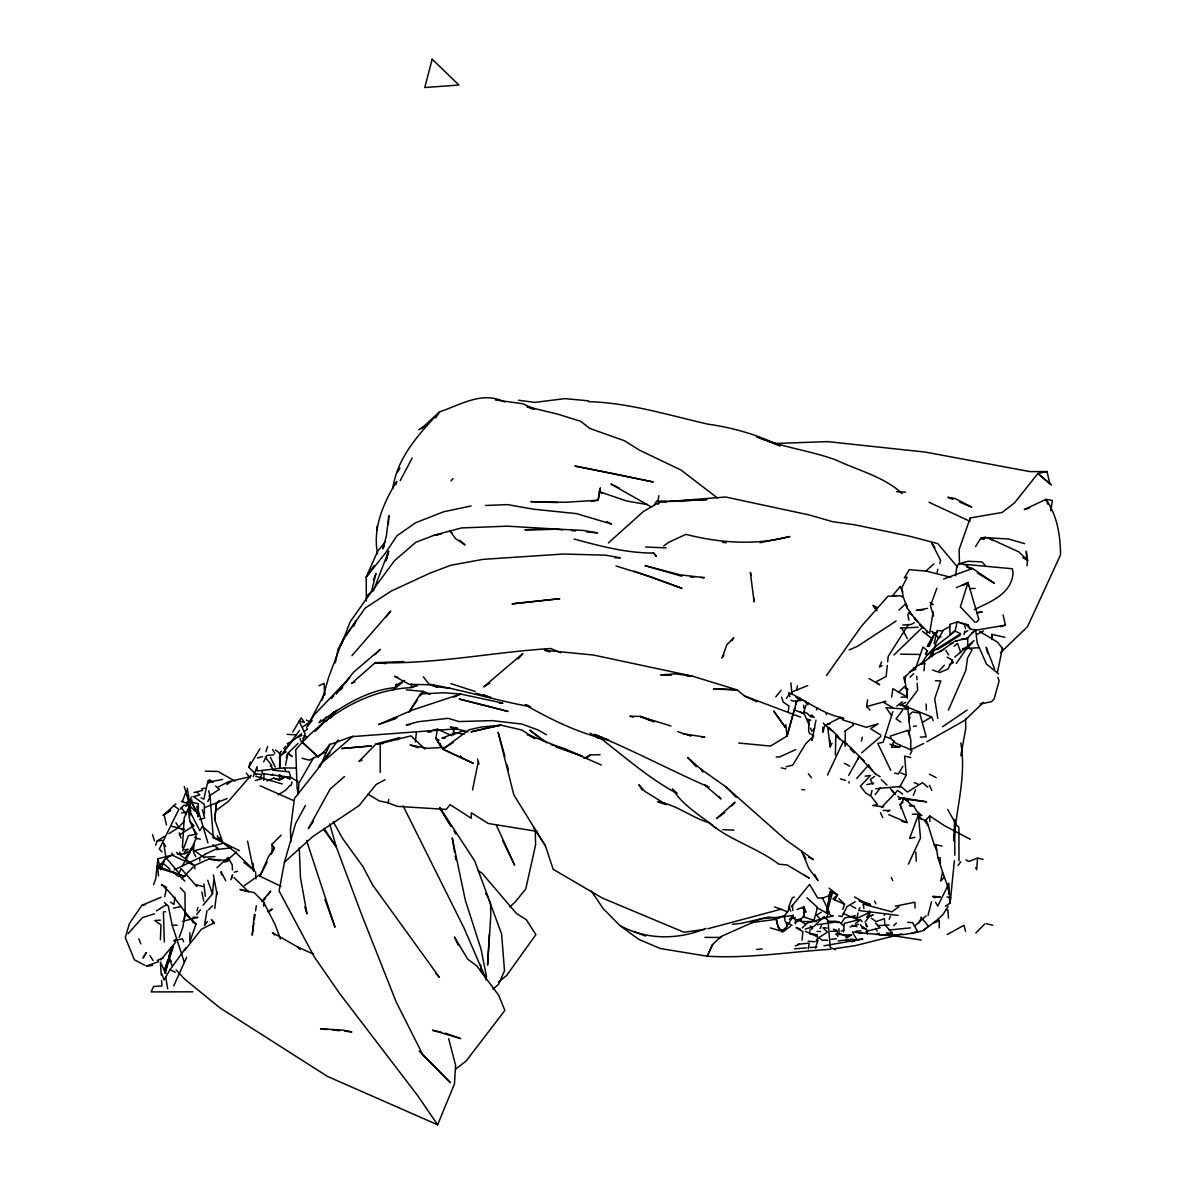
<?xml version="1.0" encoding="UTF-8"?>
<svg xmlns="http://www.w3.org/2000/svg" width="1184" height="1184" viewBox="0 0 1184 1184"><rect width="100%" height="100%" fill="white"/><g stroke="black" fill="none" stroke-linecap="round" stroke-linejoin="round"><path stroke-width="1.5" d="M380.227 772.412L380.271 743.626L411.04 735.871L424.878 749.072M776.689 922.602L778.939 928.789L775.712 918.488L784.489 915.646L788.1 911.118L789.521 905.36M809.797 933.984L809.812 931.394M884.418 915.543L884.418 914.033M189.899 932.785L189.81 941.902L195.967 924.112C183.12 912.02 175.276 895.681 161.364 884.522L165.286 886.579M279.75 778.14L279.779 774.602M279.838 767.543L279.957 753.409L275.413 749.901M826.299 913.278L830.458 891.522L832.574 892.322L826.772 913.042M797.024 909.49L803.951 906.885L804.38 915.262L801.257 918.947L797.661 921.048M199.8 860.946L199.859 857.556L205.557 854.182M453.62 734.82L453.738 728.308M845.08 746.32L845.332 732.334M198.409 803.98L198.172 816.856L196.988 806.245L207.94 842.949M880.881 935.02L892.292 934.886L892.322 933.155L884.892 924.793L884.344 918.68L875.982 921.581L871.424 918.251M939.178 927.886L939.312 920.782L938.128 919.169L943.1 914.329L948.162 906.367M395.722 484.789L396.788 481.34C383.453 502.726 372.412 528.33 377.592 553.92M946.948 897.028L950.471 897.161L949.287 897.531L950.086 903.288L950.471 897.161L948.695 890.309L948.843 883.382L946.83 883.945L942.538 871.957L937.906 857.586L935.863 844.784L934.176 844.606L927.338 822.806M279.261 778.258L279.365 774.706M279.557 767.617L279.957 753.409M160.388 939.682L160.994 924.896L154.793 920.516L160.417 920.175M263.544 905.967L263.706 902.297L254.323 892.706L239.938 889.465L248.596 891.804L234.077 877.625M809.101 720.42L808.598 731.105L809.456 733.236L813.793 735.812L805.608 743.892L792.688 765.16L786.146 766.729M388.367 524.571L388.855 515.514L386.384 535.997L382.802 548.888L384.4 545.617M263.706 780.315L264.032 774.336M879.12 935.108L879.224 933.258L876.175 934.546M182.425 847.759L184.186 817.966L192.015 800.029L190.387 800.147L187.975 804.691L185.681 806.378M489.392 933.85L487.571 965.123L490.798 915.424L490.576 903.777L474.636 860.827L439.871 807.606M298.205 794.375L298.886 783.216L313.775 757.375M179.154 937.506L182.869 927.279L185.148 912.642L184.956 892.78L180.264 887.763M861.745 752.772L880.852 736.418L880.615 734.924L870.521 728.737L878.099 723.838L866.303 727.287L843.467 720.138L843.615 717.933C823.872 714.796 807.621 701.446 790.172 693.202L788.781 693.217L789.906 696.725M320.953 719.902L318.999 722.788C342.013 706.567 366.611 690.183 395.397 687.593L395.545 685.521L404.602 680.474M954.408 860.59L950.086 903.288M983.046 859.347L977.57 858.06L976.622 869.663L975.794 867.591M924.023 670.825L924.674 663.395L923.786 661.989L933.584 654.634L943.633 649.498M203.041 905.168L212.513 893.905L213.771 879.904M843.526 931.912L844.296 923.357L860.294 919.42L862.13 921.611M366.359 601.013L366.196 577.141L377.666 551.285L385.377 541.784M802.071 940.111L802.885 931.616L796.669 928.078M876.056 774.306C863.817 762.896 854.256 748.406 840.255 739.423L837.428 735.56L835.756 736.004L835.416 755.052M887.29 665.482L886.165 676.449L875.657 682.028L879.682 684.826L869.13 678.58M887.66 661.826L888.207 656.35L908.468 624.486L907.506 625.3M247.56 841.069L253.716 871.217L252.606 863.047L253.864 869.944L234.787 851.681L222.873 842.697L214.718 819.535L216.346 804.158L219.188 800.354M214.718 819.535L216.346 804.158M254.368 914.448L252.192 935.168L253.894 923.046M415.377 741.968L416.368 732.704M1027.002 565.774L1027.579 560.372L1026.262 551.315L1026.632 558.552M808.124 702.778L807.888 704.865L804.306 700.706M184.408 919.05L185.148 912.642M907.314 698.16C907.95 690.642 903.954 683.745 905.627 676.36L913.974 668.072L923.786 661.989M788.218 712.28L788.973 706.004L783.216 702.068L781.618 697.198M214.733 908.616L216.835 891.73M955.606 575.794L956.761 566.736L958.714 563.806L968.142 561.275L981.862 561.882L985.266 565.301M869.959 710.089L866.658 706.567L867.546 699.907M843.141 913.456L856.757 919.317L857.971 912.997M891.7 696.991L892.84 688.733L907.181 696.962L901.068 697.154M173.841 854.656L157.872 858.755L155.652 879.046L153.52 884.774M254.368 919.568L255.093 914.374M255.581 910.91L256.306 905.716M194.161 844.444L193.51 848.898L192.341 846.974L196.263 838.109L195.271 833.018L189.766 820.986L188.73 813.26L189.44 805.564L190.698 810.981L181.463 812.994M451.962 735.723L437.34 729.166L435.919 738.416L441.144 747.163L440.389 743.567M174.995 897.339L173.885 904.458L170.644 902.119M790.498 926.317L783.053 931.571L770.325 927.93M804.424 911.28L803.522 916.89L814.725 920.575M657.949 501.128L658.837 495.682M485.943 979.938L486.491 976.563L481.059 949.198L465.282 900.106L452.273 837.946L454.612 852.421M208.858 783.157L209.376 780.064L213.283 782.076L207.762 781.011L209.376 780.064L211.892 782.446M1050.696 510.866L1052.428 500.492L1045.931 499.382L1024.323 509.534L1029.592 507.832M537.388 831.434L488.267 823.487L471.291 812.757L471.247 818.248L450.038 804.617L446.176 809.412L397.114 806.348L388.174 802.826L388.737 799.466M808.258 948.991L809.234 943.145L797.927 944.24M929.573 633.292L933.214 611.817M207.022 910.511L204.432 925.562L207.363 921.581M796.61 690.464L797.424 685.817M826.61 912.982L830.458 891.522L837.547 894.852L834.809 899.958L832.974 898.804L837.547 894.852L829.007 888.133M960.801 755.747L965.744 728.589L965.611 718.481M305.413 805.52L295.571 823.59L284.441 862.218L279.113 891.049L314.396 957.072L340 993.983L417.937 1095.984L437.636 1124.8L454.478 1083.893L455.603 1065.26L448.662 1038.62M164.783 896.643L166.293 888.829M815.983 720.124L812.046 740.444L812.609 738.209M858.134 759.314L858.829 755.836M963.998 634.713L964.738 631.072M285.492 765.367L287.934 753.32L298.042 743.419M942.538 871.957L940.703 881.074L944.506 876.959M335.324 662.848L338.224 648.654L344.722 637.865M472.534 789.92L478.351 761.549M1002.404 648.373L997.416 672.542M816.501 709.912L816.945 707.854M922.025 663.247C929.144 649.128 943.337 640.973 955.118 631.087L957.175 621.689L967.979 624.915L970.525 629.281L975.675 629.725L977.17 642.942L986.464 664.091L998.571 673.844M872.001 790.424L870.788 795.811L877.477 804.484L872.608 805.49L883.708 806.896M969.43 521.493L970.244 517.926L1002.093 512.48L1014.496 502.934L1037.88 473.511L1046.967 471.558L1049.912 483.842L1037.88 473.511L1051.57 485.011M189.588 816.368L190.476 812.535L188.73 813.26M934.087 643.652L937.106 630.628L941.961 630.85L950.308 626.262M861.419 741.125L862.337 737.203M395.397 687.593L396.24 684.086M910.126 754.208L911.932 751.174L910.807 749.768L910.792 739.837L908.838 732.067L910.244 729.655L908.942 721.115L909.978 716.927M937.077 572.316L937.846 569.223M411.751 684.16L410.878 687.608C366.108 689.946 324.312 715.758 295.763 749.753L297.08 787.804L298.22 794.272M165.124 973.085L171.547 947.748L173.175 946.386L165.124 973.085L164.517 970.303L167.758 959.884M197.062 910.836L197.906 907.521M927.99 915.484L931.556 901.675M291.131 785.54L292.078 781.928M823.428 723.024L824.804 725.156L822.954 732.245L822.85 727.109M385.969 561.024L388.53 551.315L373.389 590.92M386.176 560.136L388.53 551.315L386.162 560.062M814.015 920.264L817.493 907.388L806.896 897.768M256.262 774.721L248.803 767.321L250.298 761.934M794.819 707.914L787.064 736.063L770.503 746.083L738.698 743.019M795.796 704.391L796.758 700.869L787.064 736.063L785.747 724.786M392.807 488.548C397.143 457.364 418.988 433.995 439.619 411.825C460.413 404.943 482.761 390.513 504.606 402.086M939.77 563.554L940.629 560.446L931.882 543.308L934.975 547.778M322.181 700.129L328.56 677.574L342.812 639.626L365.234 608.028L391.282 591.038L430.029 573.13L450.675 565.301L482.939 559.366L563.747 554.008L605.749 555.192L620.386 557.812L615.088 557.797M340.977 645.546L350.153 621.881L366.004 599.341L394.405 560.802L415.88 542.242L434.439 535.153L461.42 527.946L507.374 526.17L558.226 529.189L525.178 529.736L558.226 529.189L549.287 529.218M932.311 655.166L936.337 641.728L942.938 631.161M168.838 956.42L171.547 947.748M231.502 878.424L232.597 874.902L230.924 879.682M265.956 751.722L267.614 746.438M805.993 705.205L803.329 713.671L800.532 712.013M892.854 711.673L883.16 742.235L877.788 743.448L890.782 770.355M956.361 587.649L968.053 582.513L960.357 606.8L974.95 622.222M286.276 757.39L287.238 754.445M815.406 948.177L818.055 940.111M842.816 909.416L844.562 904.162L838.834 898.582M885.114 736.581L891.138 738.801L895.37 742.901L900.343 745.298L899.722 747.148L889.909 744.159M155.666 845.198L157.087 841.04L164.487 836.407M915.395 668.871L922.987 646.982L927.575 650.978M970.244 517.926L959.129 549.524L959.425 562.178M893.964 740.71L891.626 747.237L899.204 747.163M164.517 970.303L173.175 946.386M906.84 688.836L907.033 694.845M936.899 588.211L930.432 605.794L933.628 616.065M889.228 919.243L890.398 916.061M182.321 801.716L186.391 790.749M182.75 850.734L188.345 835.697L196.796 834.098L193.599 829.303M253.258 776.6L257.091 766.61L257.12 770.991L283.79 767.898L296.326 768.09M926.835 651.378L925.592 654.589L927.028 651.244M928.715 646.568L934.191 634.506L929.174 646.212M913.323 795.396L915.543 789.743M789.402 905.094L792.303 897.812L794.331 897.013M791.297 906.87L809.619 884.389L817.626 897.916L822.466 898.123L828.726 895.814L830.458 891.522M373.374 579.894L375.979 573.47L371.436 591.586L366.848 595.922M329.996 744.026L319.858 767.069M353.735 626.188L355.836 621.156L345.639 636.326M788.292 924.482L793.236 915.336L782.535 916.993M859.969 907.625L858.726 910.466L898.049 915.38M948.369 710.178L965.907 670.203L967.506 658.141L972.064 649.868L967.58 647.16M281.022 886.313L259.873 876.145L268.383 856.861L274.451 848.07L272.009 844.222L281.2 835.105M815.954 941.739L817.522 938.231M173.708 985.917L186.672 957.323M881.636 661.945L879.372 667.006L882.139 665.674M780.759 917.126L761.105 918.651L721.47 936.337L712.516 944.58L707.233 956.213L660.139 948.488L638.546 939.223L619.854 925.518L603.13 908.557L591.245 890.93M908.35 864.142L920.486 838.109L918.651 817.389L926.954 821.341M820.038 928.611L821.444 925.577M827.527 775.076L843.23 741.569L845.243 741.924M177.289 854.167L184.541 853.886L190.742 850.334L192.341 846.974L185.518 858.37L189.869 851.666M712.516 944.58L707.233 956.213C748.436 958.67 789.713 951.877 830.798 949.257M191.926 796.862L187.131 803.063L194.901 811.188M892.292 934.886L903.954 934.516L916.934 932.311L917.452 931.231L912.598 922.676L907.788 922.306M825.81 918.666L828.652 912.82L831.878 916.697M182.38 865.844L190.106 852.243M207.792 801.479L210.086 796.862L208.739 790.823M263.647 761.889L266.829 755.51L273.859 754.785M800.014 698.175L799.082 700.04L795.959 697.228M928.537 632.508L915.395 619.528L907.299 608.162L903.288 597.15L901.601 588.196L907.151 577.185L904.369 577.807L909.268 569.711L926.184 571.088L950.722 577.259M190.742 850.334L191.63 848.602L204.432 857.867M259.873 876.145L267.17 862.115M271.21 854.315L274.451 848.07M918.518 923.416L921.448 917.748M400.192 480.674L412.21 457.971M312.117 720.76L307.278 726.31L324.756 693.321M837.428 735.56L829.481 728.101L827.779 727.79L830.132 746.882L832.056 743.241M827.72 940.229L822.229 940.2L816.516 936.307L817.404 934.65L811.025 933.85L805.446 931.305M326.014 717.001L321.708 724.904L315.181 731.327M143.22 958.048L146.239 952.602L142.968 957.723M899.44 787.39L906.234 775.165L904.606 756.162L910.688 757.464M848.706 775.268L859.184 756.635L864.231 760.809M330.277 717.978L333.903 711.614M723.883 654.841L722.077 657.978L726.828 644.806L733.799 637.584L731.993 640.722M927.338 646.375L931.838 638.546L922.528 631.294M927.279 646.494L934.191 634.506M185.932 947.777L170.037 969.696L164.043 979.982L161.794 973.692M397.247 472.608L399.955 468.065M259.681 778.48L261.516 775.372M902.889 766.344L898.36 773.936L894.601 773.108M292.729 732.008L301.195 717.83L304.48 722.506L299.093 721.012L305.161 733.858L301.846 743.256L299.952 738.461M248.803 767.321L259.947 748.747M307.278 726.31L314.396 714.648L349.606 677.766L345.98 681.925M866.792 917.408L872.963 914.98L866.792 917.408L870.284 911.68L868.745 917.186L865.03 922.203M653.997 505.435L656.735 500.995L667.273 501.602L660.243 501.69L643.4 511.488L608.398 542.938M928.833 658.171L931.808 653.346L933.584 654.634M841.291 923.342L844.606 918.014L855.381 915.691M975.616 546.49L980.648 538.454L985.68 537.062M409.087 711.791L420.453 693.898L423.398 691.426L429.999 694.416M435.712 417.893L439.619 411.825L421.356 428.593L425.87 425.293L418.722 429.807M810.522 716.557L811.676 714.81L814.133 717.46L810.522 716.557L807.088 713.242L803.714 711.85M920.619 817.848L918.296 814.992L921.818 815.48L916.549 810.936L913.989 806.171L911.058 804.809L904.458 798.194L900.166 804.528L901.009 808.48M161.216 897.191L141.932 905.272L129.485 923.431L125.282 937.55L134.369 959.78L144.936 965.36M279.202 757.952L299.478 730.558M956.302 663.484L965.996 649.394L972.419 642.69M374.188 565.626L366.196 577.141L385.51 552.987L396.936 535.775L415.584 522.78L443.615 511.754L471.054 505.982M313.449 821.252L308.358 828.593L330.129 789.092L344.514 776.541M409.22 711.85L417.316 700.173M420.364 695.807L423.398 691.426L406.334 689.813M790.542 919.169L793.236 915.336M331.49 716.572L333.607 713.567M331.402 717.504L336.522 710.252M826.491 675.531L861.39 626.277L887.985 596.218L900.24 595.715L903.436 597.358M786.324 698.368L789.195 694.372M958.063 865.504L960.742 861.774M329.344 744.84L325.23 750.434L318.096 756.887L302.379 742.279L318.096 756.887M902.534 710.311L896.081 718.94L900.98 722.107M904.694 707.425L917.615 690.168L917.2 683.212M263.381 900.965L265.482 898.168M267.584 895.37L270.736 891.182L261.753 901.394M338.18 740L323.04 761.12L330.025 752.624M158.952 866.629L166.189 857.852L172.08 855.129L194.428 865.534L208.813 859.096L228.926 860.576L224.679 862.174M326.059 721.604L332.734 712.857M787.419 925.607L782.062 932.045M875.168 794.597L880.393 787.804M196.722 914.61L200.466 909.771M160.787 959.869L175.72 942.198L173.989 940.703L176.579 939.104M385.007 779.723L376.083 784.533L359.107 805.579L312.887 836.496L284.441 862.218M386.132 616.923L390.661 611.092L351.914 655.67M336.241 694.194L353.661 672.112L380.227 649.424L375.047 654.693M184.63 950.456L201.295 929.366L214.245 922.721L211.344 919.583L214.289 923.742M869.663 910.777L867.65 913.338L857.26 918.177M901.601 588.196L900.092 586.568L892.544 595.774L895.844 596.336M187.131 803.063L189.958 799.629M658.052 504.34L660.243 501.69L706.863 499.604L670.869 501.424M775.786 696.843L781.144 690.346M451.06 480.911L452.984 478.573M301.58 733.784L292.374 741.051L284.663 750.33L286.01 751.929L281.259 754.948M189.085 851.651L191.63 848.602M814.755 727.938L811.824 731.327L810.448 728.145M518.074 659.014L522.81 653.553L483.694 686.853L489.791 683.198M251.112 775.268L228.334 801.464L215.636 810.759M331.476 698.575L333.888 695.792M338.728 690.242L342.354 686.084M856.757 778.465L868.464 765.116L872.652 770.858M184.334 821L178.799 827.29L175.928 822.717M956.82 641.388L955.059 641.077L966.869 638.502L975.675 629.725M279.202 753.586L281.392 751.115M283.583 748.643L285.773 746.172M731.697 805.919L734.983 802.219L716.72 818.366L724.682 812.727M128.035 933.762L142.406 917.644L154.482 913.782M290.184 785.288L285.551 790.276L278.151 794.834M944.358 665.156L938.083 671.935L932.578 670.026M970.273 839.293L944.418 825.662L929.721 815.909L924.882 821.03L928.093 825.722M910.096 677.278L913.589 673.592M881.503 807.444L897.738 790.438L902.637 794.05M181.759 878.72L193.288 866.91M976.193 622.355L978.902 619.558L968.053 582.513L963.199 585.518M340.119 690.242L342.709 687.608M893.698 925.725L896.406 922.987M975.838 932.992L984.866 923.875M208.532 909.83L212.498 905.849M898.434 692.448L904.739 686.261M303.089 738.461L305.62 735.989M271.876 775.002L272.838 774.07M893.876 655.033L922.321 627.55L919.583 624.545L921.285 625.448M786.043 928.744L783.053 931.571L778.421 927.412M802.204 927.945L807.518 922.913L833.373 915.632M217.027 867.694L228.068 857.438L232.271 865.001L232.434 869.959M939.904 651.792L953.816 641.846M1000.436 652.813L1027.534 626.662L1060.524 554.837C1060.331 535.434 1057.356 515.81 1045.931 499.382L1047.973 504.31M898.908 610.071L905.686 603.84L906.929 605.231M908.942 721.115L908.602 715.506L912.479 711.954L919.687 713.108L926.199 736.803L920.294 737.114M828.726 895.814L832.574 892.322M925.814 571.191L933.939 563.806M175.972 803.788L163.214 815.302L164.413 815.88L166.515 825.026M950.012 634.876L954.171 631.161M914.492 926.214L926.11 915.868M509.742 906.885L514.922 902.297L525.77 888.977L535.612 844.754L535.272 830.68M586.332 758.456L590.283 754.933L600.11 754.682M916.934 932.311L923.239 930.55L938.128 919.169M227.55 859.85L236.652 851.977M184.097 852.539L188.108 849.091L184.66 849.89M954.822 657.061L974.047 640.529M492.973 989.158L498.449 984.481L504.517 970.806L501.602 933.91L488.755 899.352M923.239 930.55L928.419 926.258L920.945 917.067M498.479 982.113L506.693 975.424L535.893 934.62L526.288 919.672L516.476 913.515L482.125 873.348L477.848 870.329M954.008 646.212L957.53 643.386L960.816 652.65M802.308 908.202L803.951 906.885L806.038 912.183L803.551 909.534M397.084 739.778L399.837 737.588L376.053 743.937L358.959 761.416L362.126 760.187M269.612 911.236L272.29 909.09L267.525 911.65M909.948 611.847L908.306 613.164L911.843 614.777M392.17 690.553L402.279 682.561M903.022 802.278L900.166 804.528L907.166 822.569L901.734 821.341M455.588 1069.167L466.304 1060.849L504.858 1010.426L498.701 995.33L476.812 965.907L467.724 959.173L454.449 937.003L458.178 945.054M896.762 706.108L902.43 701.757M259.622 874.769L244.318 885.676M874.576 776.393L870.329 779.575L872.993 784.148M855.455 923.564L859.347 920.634M439.101 740.03L435.919 738.416L442.742 749.146L468.997 729.818L480.896 727.109L500.876 725.141L521.789 730.01L534.783 738.313M899.041 906.604L891.892 911.858L863.092 904.102L863.92 908.602M168.143 856.89L164.902 859.229L160.654 869.737L157.872 858.755M663.721 545.942L669.019 542.154L685.95 534.354C719.872 543.101 755.688 545.498 789.861 536.544L760.069 542.701M971.576 633.188L974.521 631.087M945.513 906.234L950.264 902.904M303 726.754L311.496 720.849M170.466 810.315L163.214 815.302L170.511 810.64M844.34 731.446L853.338 725.304L852.702 723.498M942.582 726.724L967.076 710.074M911.058 804.809L909.578 805.801L913.989 806.171M304.273 731.386L306.952 729.61M818.795 937.743L827.409 932.089L822.984 927.797M896.096 621.023L857.616 646.257L849.135 649.957M940.969 636.622L938.601 638.176L935.464 633.706M208.932 796.107L219.351 789.314M226.795 784.459L231.265 781.544M887.63 811.662L889.968 810.122M179.361 835.06L193.747 825.736L189.766 820.986M442.742 749.146L473.215 763.266L442.742 749.146L453.487 742.324M168.927 833.625L177.792 828.06M927.042 654.9L960.698 633.751L955.118 631.087M156.48 910.881L166.396 904.754M821.208 912.257L816.56 915.128L820.127 919.08M960.135 635.334L936.766 649.661L950.278 641.639M964.797 632.478L967.92 630.569M781.544 930.742L784.578 928.937M795.189 922.573L798.223 920.767M922.454 722.344L931.556 716.912L933.229 720.523M809.812 930.091L812.55 928.463L810.33 925.992M266.918 780.981L273.578 778.199L279.217 780.034L285.033 776.763L287.816 777.548M855.233 901.72L847.093 906.53L841.972 916.549L838.657 915.928M914.3 622.636L911.103 624.501L902.844 625.019M352.95 736.122L319.798 764.686L318.022 768.653L294.446 798.519L290.435 829.288L290.835 841.632M926.85 741.776L964.723 720.346L983.504 702.349L980.234 704.051L991.6 701.668L994.22 698.797L999.133 680.785L997.846 677.44M158.508 875.982L157.516 866.185L161.142 864.142M947.2 934.531L964.013 925.296L965.552 931.29M977.14 634.402L983.401 630.954M900.062 705.442L905.775 702.29M851.4 748.11L850.171 748.776L854.374 752.861M583.934 758.352L590.283 754.933M963.48 623.983L957.456 621.926L949.731 624.382L949.968 633.307M908.409 801.198L902.016 797.809L899.085 799.2L902.016 797.809L926.554 801.82L902.252 798.8M218.389 786.886L228.527 781.736L250.534 776.615M840.655 717.474L825.944 724.948L830.265 723.809M455.026 733.888L464.172 730.454M292.374 741.051L287.268 743.596L288.881 745.21M949.435 664.579L953.386 662.611L951.492 659.532M923.653 743.463L910.807 749.768L900.343 745.298M324.771 752.639L309.409 760.143L302.068 758.278M280.593 779.516L282.932 778.376L280.963 775.579M417.005 684.648L410.878 687.608L417.449 685.743M174.226 869.87L199.859 857.556M453.975 697.154L460.68 694.046L502.919 703.118L499.382 703.281M205.424 854.019L217.915 848.218L212.794 844.784M795.781 749.576L779.486 757.02L776.171 756.931M318.984 685.699L324.061 683.39L324.801 695.215M152.114 964.457L152.336 965.478L146.461 966.144L158.478 961.645L157.294 960.402L163.081 958.078M974.225 609.627C990.638 601.679 1011.713 593.924 1013.09 572.716L1012.261 568.734L958.714 563.806M905.627 676.36L903.732 677.174L904.931 682.369M354.83 682.043L351.53 683.449L375.239 662.67L403.833 661.59M910.037 671.787L915.72 669.374L913.974 668.072M939.371 672.675L947.984 669.019L952.528 660.198L947.111 657.105M836.644 934.931L839.648 933.673L846.146 936.115L851.444 935.138L846.249 938.142L846.146 936.115M297.14 737.38L301.95 735.397M204.758 807.562L227.18 798.49M950.056 644.126L953.431 642.764M791.933 691.944L807.695 685.595M851.784 941.857L856.994 939.77L852.391 932L895.874 936.13L921.211 940.007M977.57 858.06L968.749 861.523L965.981 859.88M933.85 922.898L939.312 920.782M911.414 933.554L917.452 931.231M795.278 945.912L799.481 944.344M330.055 744.529L351.337 736.67L457.068 728.782M943.648 578.991L972.538 568.468L994.264 583.209L977.318 573.026M841.158 931.053L844 930.047M395.367 718.806L378.466 724.549L412.802 709.926L460.68 694.046L444.207 692.758L420.453 693.898M194.028 792.57L202.671 790.35L201.783 788.648L204.921 788.218M908.838 732.067L908.01 730.321L890.279 736.108L891.078 738.609M850.082 926.983L858.385 924.334M789.432 919.228L795.219 917.408M1000.214 626.78L1005.438 625.152L1003.1 614.955M932.592 633.351L937.432 632.404M199.489 819.565L204.654 818.07L202.301 809.56M805.194 929.04L813.645 926.643L824.123 916.549L828.03 920.442L830.221 947.348L835.43 949.805M257.431 758.012L262.478 756.606M255.418 780.508L261.975 778.687M866.658 706.567L885.824 701.298L883.471 702.26L892.78 707.677M234.24 872.194L237.525 871.291M858.829 933.466L862.381 932.518M865.918 931.556L880.112 927.738L875.553 923.046M886.194 934.798L892.322 933.155L886.328 933.007M706.123 928.374C678.358 939.978 646.479 940.126 619.854 925.518M708.017 928.7L781.203 909.179M437.34 729.166L427.513 731.756L430.976 732.023M164.768 887.748L166.589 887.275M182.484 921.389L197.876 917.378L192.992 917.215M397.202 717.356L393.872 718.214L397.424 717.371M192.962 851.015L222.044 843.644M901.764 933.984L855.677 945.557L834.35 948.724M919.657 664.535L924.674 663.395M173.989 940.703L182.499 938.838L183.638 941.813M222.636 779.383L207.6 782.417L203.84 799.185L201.191 797.912M866.806 784.622L873.629 783.231M895.296 906.189L914.966 902.223L915.025 908.113M173.471 908.128L181.108 906.544M914.936 837.384L909.608 838.42L918.651 814.133L912.376 814.237M591.349 501.468L598.112 500.181L600.318 488.134L598.112 500.181L565.271 502.297L530.846 501.631L557.827 502.578M976.889 612.883L982.217 611.876L977.022 612.735M966.869 638.502L967.654 638.354L967.787 648.418M927.56 608.369L916.298 610.382L923.55 609.819M141.932 905.272L145.484 904.635M823.946 945.794L862.781 939.075L853.634 939.978M975.246 630.317L1005.438 625.152M852.894 939.06L838.109 940.984M187.975 804.691L183.579 805.401L180.545 809.101L181.389 807.355L186.051 814.666M441.395 534.043L434.439 535.153L437.902 534.828M817.108 924.763L838.834 921.626L843.274 925.681M913.604 726.354L916.386 725.955M751.085 922.647L776.704 919.243L777.148 922.469M831.079 939.4L836.333 938.646M704.524 929.41L683.997 932.252L602.168 897.975L553.15 869.293L545.38 845.716L513.856 794.967L498.109 732.23L504.917 756.354M157.087 841.04L162.223 840.344M865.149 776.171L870.492 775.461L860.413 786.132L865.785 793.043L870.166 795.604M798.564 919.302L801.257 918.947M165.553 911.71L163.422 911.976L164.31 941.902M701.816 737.425L704.806 737.084L683.198 733.784M732.289 924.334L741.376 923.298L768.653 917.126L779.294 918.148M216.021 849.594L231.087 847.892M888.932 930.032L910.496 927.856M961.645 638.946L967.654 638.354M756.709 949.494L762.2 948.946M846.323 940.688L849.979 940.333M803.048 700.232L793.31 701.135L791.03 700.232M875.672 788.736L900.876 786.428L907.447 792.052L922.469 782.698L927.812 787.108M794.582 948.843L806.6 947.851M810.019 947.57L816.886 947.008M669.093 501.454L725.585 497.014L808.85 514.877L832.47 521.656L854.981 524.838L909.608 536.219L937.802 543.634L957.545 567.047M855.988 931.157L860.96 930.787M380.271 743.626L376.053 743.937L383.202 743.582M443.408 747.341L427.646 748.332L410.182 745.047L418.159 747.652M962.873 648.654L979.42 647.692M962.355 648.684L967.55 648.388M203.944 857.142L214.911 856.609M877.433 925.607L889.125 925.044M409.901 724.741L406.245 724.904L418.322 721.722L448.1 718.318L458.889 721.559L492.233 720.642L521.774 724.031L537.936 729.892L546.416 734.776M918.103 627.268L900.447 628.068L902.178 628.896L907.388 638.738M485.499 505.464L507.536 504.621L533.777 509.224L576.356 513.604L611.506 524.053L606.608 521.478M445.228 738.076L441.987 738.194L455.722 732.778L464.098 734.228M774.395 443.512L827.557 441.617L925.355 452.096L1030.11 471.632L1046.967 471.558M830.546 931.334L837.236 931.127L837.784 936.529M181.167 829.54L184.467 829.451L171.902 826.343M433.67 684.84L409.25 684.322L394.479 676.286L397.809 677.248M969.652 588.566L975.113 588.433M816.546 921.433L802.16 921.566L791.149 917.733M827.335 921.33L836.333 921.256L837.887 922.839M192.77 991.822L151.138 991.911L153.639 986.435L161.942 986.065L161.586 980.53M164.472 902.622L168.306 906.056L172.213 925.207L177.126 925.222M704.894 937.373L721.056 937.462M900.521 654.13L920.22 654.486M883.146 810.404L889.347 810.537M935.434 680.756L940.806 680.889L934.724 698.767L937.787 718.377M205.365 771.139L217.915 771.45L235.054 781.114M671.239 675.294L660.716 674.88L675.502 673.888L692.285 676.108L736.922 689.858L745.106 696.355L756.887 701.727M687.016 675.916L692.285 676.108L593.45 655.033L544.64 650.223L549.776 651.881M934.901 897.827L932.903 896.495L939.933 896.762M645.665 547.008L666.178 547.866M690.464 577.037L693.913 577.2M700.81 577.496L704.258 577.659L680.178 574.832L645.014 565.641L681.821 576.238M588.389 401.628C629.163 402.782 668.472 415.155 707.928 424.168C732.97 427.646 757.286 434.661 780.004 445.835L756.768 436.822C782.358 447.508 810.256 450.512 836.2 460.073C858.222 470.536 884.063 476.678 902.164 493.61M722.669 829.614L734.036 830.176M287.268 734.376L296.326 734.85M937.906 857.586L940.081 857.704L940.407 863.595M896.554 491.656L905.612 492.204M835.623 934.117L851.577 935.227M932.903 896.495L940.185 896.954M386.191 663.588L375.239 662.67C434.158 664.55 492.13 652.206 550.738 648.492L560.728 652.754M256.425 773.951L261.516 774.395M562.563 529.825L551.537 528.848L583.475 530.447L597.506 532.904L586.48 531.942M571.768 530.639L575.439 530.965M588.374 400.828L564.901 398.623L534.813 402.397L518.429 400.236M457.246 727.805L450.246 727.124L467.976 731.89M817.019 931.305L820.527 931.645M808.11 941.147L814.459 941.768M327.494 1029.503L320.538 1028.807L342.62 1030.095L351.84 1031.9L344.884 1031.22M332.719 1030.021L339.675 1030.702M272.779 770.236L289.148 771.864L290.746 777.326L297.998 781.692M801.82 789.536L804.72 789.846M530.595 706.7C496.555 700.75 463.24 689.976 429.156 684.248L423.339 676.848M722.477 542.361L726.088 542.775M824.33 927.738L827.157 928.078M450.038 688.363L435.12 686.439L429.97 684.396M290.746 777.326L262.463 773.626L262.064 770.636M495.326 399.926L522.795 403.744L534.561 409.131M208.813 859.096L220.15 860.886M963.998 564.679L967.535 565.256M647.248 504.547L626.543 500.98L598.941 491.538L602.02 493.343M210.086 796.862L213.298 837.739L218.877 838.849M157.857 867.887L185.252 876.426M781.248 767.898L785.836 768.83M935.863 844.784L941.99 846.057M195.967 838.242L200.303 839.145M574.196 539.031C600.17 546.105 626.514 553.135 653.657 553.046L656.38 556.495L653.331 552.484M388.174 802.826L379.22 800.902L367.958 794.168M528.686 705.575L525.252 704.835C551.626 720.02 578.858 733.207 608.65 740.059L594.353 734.361C633.277 750.434 670.44 770.31 709.024 787.168L704.687 784.977L720.997 798.948L718.688 796.492M991.94 639.434L991.718 634.343L1004.831 637.288M441.602 1032.3L432.574 1030.272L460.635 1038.59L445.199 1033.114M986.39 923.742L992.784 925.222M590.12 733.162L597.92 737.972L604.965 739.645M967.979 624.915L966.011 624.442L970.525 629.281M197.447 813.674L190.387 800.147L191.542 802.086L197.772 803.67M633.292 717.134L629.888 716.231L640.218 716.424L671.002 726.029M196.307 884.774L202.819 886.52M273.578 778.199L279.735 779.901M852.021 925.296L856.935 926.672M861.848 928.034L866.762 929.396L867.324 934.161M616.006 565.996L649.75 576.43L682.058 588.359L634.047 571.162M1024.589 543.648L1008.457 538.986L988.226 537.847L980.648 538.454L984.141 539.504M255.803 776.29L282.28 783.941M690.894 736.078L677.722 731.638M852.125 916.653L855.558 917.674M476.131 693.262L491.626 697.894L483.427 694.697M788.781 693.217L791.933 694.164L790.912 682.872M551.048 744.662L564.679 748.762L601.25 765.042M800.621 717.119L744.203 695.837M807.414 719.191L810.803 720.227M870.462 904.206L859.125 900.758L866.555 904.147M450.926 683.656L475.228 691.486M972.538 568.468L966.544 566.559L971.161 569.326M840.388 778.791L845.376 780.404M833.477 929.174L836.762 930.239M556.332 747.119L582.173 756.191L527.265 734.42L534.665 738.579M633.81 931.497L645.517 936.085M865.489 903.259L870.654 905.198M774.588 906.914L786.931 911.591M157.516 866.185L183.564 876.101M650.386 720.301L640.218 716.424L653.864 721.959M969.903 521.286L929.04 502.268M181.33 801.257L185.044 802.708L188.804 802.071L184.245 786.457M192.104 825.1L193.747 825.736M796.092 927.412L800.251 929.055M795.293 710.267L804.276 713.834L809.072 724.963M431.124 684.87L437.532 687.401M533.451 409.338L527.013 406.748L557.664 414.104L580.752 421.341L589.824 428.46L624.59 440.803L639.36 450.098L681.052 470.063L717.46 498.005M905.138 688.185L908.128 689.399M931.556 716.912L900.713 704.376L907.758 709.231L886.017 707.721L891.626 715.58M952.987 499.367L947.866 497.25L955 498.523L971.753 507.107L959.81 502.179M900.876 772.915L906.234 775.165M914.122 782.55L918.695 784.474M260.11 785.776L293.336 800.473M888.651 814.622L907.166 822.569M834.809 899.958L844.562 904.162M437.636 1124.8L327.435 1076.389L219.869 1007.821L184.674 979.138L176.076 969.888M946.238 909.445L947.984 910.23L948.458 918.088M811.025 933.85L816.516 936.307M194.516 837.295L197.343 838.583M274.673 935.034L272.379 932.652L297.806 947.022L313.686 954.274M619.276 487.986L610.9 484.064L651.526 507.063M285.033 776.763L290.11 779.176L289.207 777.932M170.037 969.696L175.262 972.242M808.598 857.201L813.452 859.584L785.747 839.811L725.984 786.931L700.795 769.082L687.682 757.464L696.266 766.758M213.298 837.739L239.449 850.674M929.396 774.173L936.218 777.622M931.468 631.368L934.946 633.159M877.211 607.658L872.83 605.379L876.752 610.618M306.286 720.005L310.208 722.033M851.148 905.834L855.825 908.306M844.399 763.295L849.757 766.181M816.486 907.492L825.87 912.583M854.493 896.969L866.51 903.673M791.992 925.429L785.776 921.892L787.256 925.932M992.947 540.555L988.226 537.847L1018.802 551.877L1027.579 560.372L1022.858 557.664M804.454 875.302L809.205 878.099L787.049 864.942L778.82 864.187C757.42 847.759 729.892 840.462 709.024 822.717C691.056 817.404 676.612 804.661 657.756 801.731L666.252 804.646L644.718 791.252L638.901 784.755L642.231 790.039M874.739 773.566L880.112 776.734M979.701 631.501L997.446 642.098L1002.848 648.95M843.23 741.569L847.078 743.937M192.489 921.966L195.967 924.112L184.778 913.545M932.874 604.284L930.091 602.552L932.814 604.772M824.804 725.156L829.481 728.101M827.779 727.79L832.9 731.268M195.271 833.018L196.796 834.098M918.651 817.389L921.626 819.52M799.925 920.264L805.357 924.127M173.382 805.386L178.828 809.308L159.366 849.002L162.001 851.932M547.171 742.886L529.692 730.128L544.063 741.524M292.285 756.487L287.934 753.32L291.856 756.339M176.446 852.347L194.428 865.534L195.005 868.775M835.756 736.004L840.255 739.423M597.358 735.856C623.45 755.644 648.225 778.11 677.1 793.472L672.527 788.929C682.916 806.038 701.268 815.791 716.202 828.356M839.9 717.4L843.467 720.138M243.771 862.366L254.545 870.699M863.092 926.894L865.785 928.996M304.17 735.16L306.745 737.173M895.504 794.109L892.144 790.838L895.474 794.138M897.901 796.344L900.521 798.578M163.288 863.432L170.052 869.263M172.76 871.602L178.177 876.278L179.776 876.16L184.867 881.118M214.2 836.748L202.405 826.402L199.83 830.724L190.476 812.535M919.583 624.545L923.934 628.467M452.318 533.155L449.772 530.802L455.633 538.705L465.031 544.966L459.94 540.244M881.236 779.516L887.023 785.036M215.666 786.043L219.44 789.624M173.426 896.791L174.181 897.531M725.984 786.931L736.448 797.217L733.059 793.902M419.166 1051.14L450.394 1082.679L422.658 1054.47L396.226 1002.049L362.171 916.016L336.286 846.93L329.655 823.931M197.314 792.451L199.8 794.967L193.51 796.566L204.27 804.321L204.462 813.852M435.697 973.381L439.471 977.392L372.634 884.981L362.97 866.644L342.798 838.775L333.252 821.726M890.442 788.751L893.343 791.859M460.413 755.821L462.855 758.5M196.914 886.52L181.019 868.568L179.095 873.318L166.189 857.852M297.806 947.022L300.026 949.583M703.044 771.731L700.795 769.082L702.837 771.894M246.257 773.093L250.209 777.784M918.222 622.118L914.596 617.648L915.395 619.528M808.376 773.833L811.528 777.755M270.248 765.545L272.498 768.357M904.458 798.194L905.893 800.014M189.455 809.382L190.698 810.981M265.364 757.212L271.891 765.752M283.79 767.898L285.492 770.148M860.413 924.704L862.292 927.264M323.72 829.481L336.286 846.93L324.179 828.608M169.549 958.759L171.384 961.393M482.317 972.848L484.33 975.764M545.38 845.716L533.288 827.261M149.939 955.606L153.136 960.535M874.132 606.282L876.841 610.515M596.588 735.841L597.92 737.972M439.59 807.799L451.045 826.358M945.824 650.282L948.65 654.9M439.664 807.577L451.074 826.269M453.931 830.946L455.825 834.069M217.294 835.83L220.15 840.522M272.557 749.472L274.851 753.32M165.656 846.59L163.673 843.141L165.878 857.246M190.387 800.147L197.55 813.734M947.688 809.471L956.568 825.248L958.922 827.305L958.996 860.842M875.612 928.463L877.137 931.172M179.554 852.184L180.634 854.108M865.815 923.624L867.398 926.465M935.582 902.208L937.728 906.086L948.399 884.581L948.813 894.512M805.949 858.888L801.672 851.148L808.968 868.656L817.952 880.556L814.518 874.369M225.73 880.792L221.053 871.676L221.556 874.843M191.542 802.086L198.202 815.066M900.092 586.568L902.874 592.044M403.078 805.83L464.113 928.197L485.322 977.229M485.736 893.372L488 897.857M193.658 852.421L195.774 856.624M169.934 961.008L172.405 965.922M270.352 757.153L275.206 766.966M822.466 898.123L829.348 912.346M502.549 840.226L514.611 865.164L496.229 824.834M880.482 812.757L882.746 817.478M165.834 973.366L160.402 962.089L161.231 974.994M891.286 877.477L892.736 880.526M874.576 901.083L875.879 903.836M306.567 727.479L307.366 729.166M929.455 785.347L931.823 790.438M934.176 844.606L936.559 850.26M219.632 837.872L220.846 840.758M788.825 906.544L790.705 911.177M138.824 938.794L140.837 943.885M994.604 669.064L986.198 647.293L987.782 653.568M865.608 923.757L866.777 926.835M907.373 706.493L908.602 715.506M905.686 603.84L907.299 608.162M280.401 939.03L275.176 924.689L263.706 902.297L263.854 905.701M751.455 575.483L750.33 572.405L754.119 601.872L754.045 598.201M324.964 899.544L334.998 927.19L306.538 840.374M179.213 832.811L181.048 838.006M207.733 880.289L212.513 893.905M172.213 925.207L184.319 962.222M152.514 834.676L154.482 840.921M477.448 758.944L479.017 764.02M304.85 906.9L306.982 913.841L300.44 877.477L299.3 847.936M908.01 730.321L909.578 735.53M946.83 883.945L948.695 890.309M926.465 630.939L927.102 633.233M825.929 712.664L826.417 714.529M964.264 623.554L965.596 628.822M507.122 764.923L508.38 770.059M201.813 892.04L203.752 901.187M213.342 874.784L217.146 894.63M907.802 614.392L908.898 620.224M455.204 856.047L455.781 859.673M165.686 976.578L167.654 988.818M187.264 788.248L188.848 798.149M991.718 634.343L992.503 639.449M868.464 765.116L868.656 766.832M203.885 884.019L205.306 896.273M908.098 706.212L908.424 709.305M803.581 705.19L803.936 708.491M848.958 781.692L849.106 783.068M968.053 582.513L968.379 585.976M784.489 915.646L784.992 921.167M960.801 742.945C966.662 775.994 956.139 808.302 953.89 841.069L954.659 819.905L954.837 855.248M480.66 964.812L481.163 971.842M792.436 905.124L792.806 910.57M916.771 676.242L916.993 679.734M838.894 928.641L839.249 934.472M915.794 852.051L916.327 861.227M255.581 871.764L255.966 878.868M929.721 815.909L929.928 821.548M926.154 704.051L926.347 709.912M829.895 740.059L830.132 746.882M172.006 852.939L172.08 855.129M377 526.377L377.104 529.81M272.009 844.222L272.157 850.689M931.808 653.346L931.867 656.794M453.472 729.166L453.561 734.628M795.441 920.175L795.485 923.801M432.19 59.2L424.76 87.527L458.933 85.026L432.19 59.2M489.11 727.568L471.04 731.845L500.876 725.141L489.11 727.568M516.402 603.292L512.065 603.929L559.78 598.704L516.402 603.292M371.184 745.905L341.939 748.525L371.184 745.905M722.891 689.103L713.404 689.029L736.922 689.858L722.891 689.103M613.001 473.526L574.862 466.037L653.257 481.992L613.001 473.526M488.178 706.3L459.318 699.063L508.025 711.451L488.178 706.3M785.303 727.464L773.685 710.977L785.406 727.39"/></g></svg>
